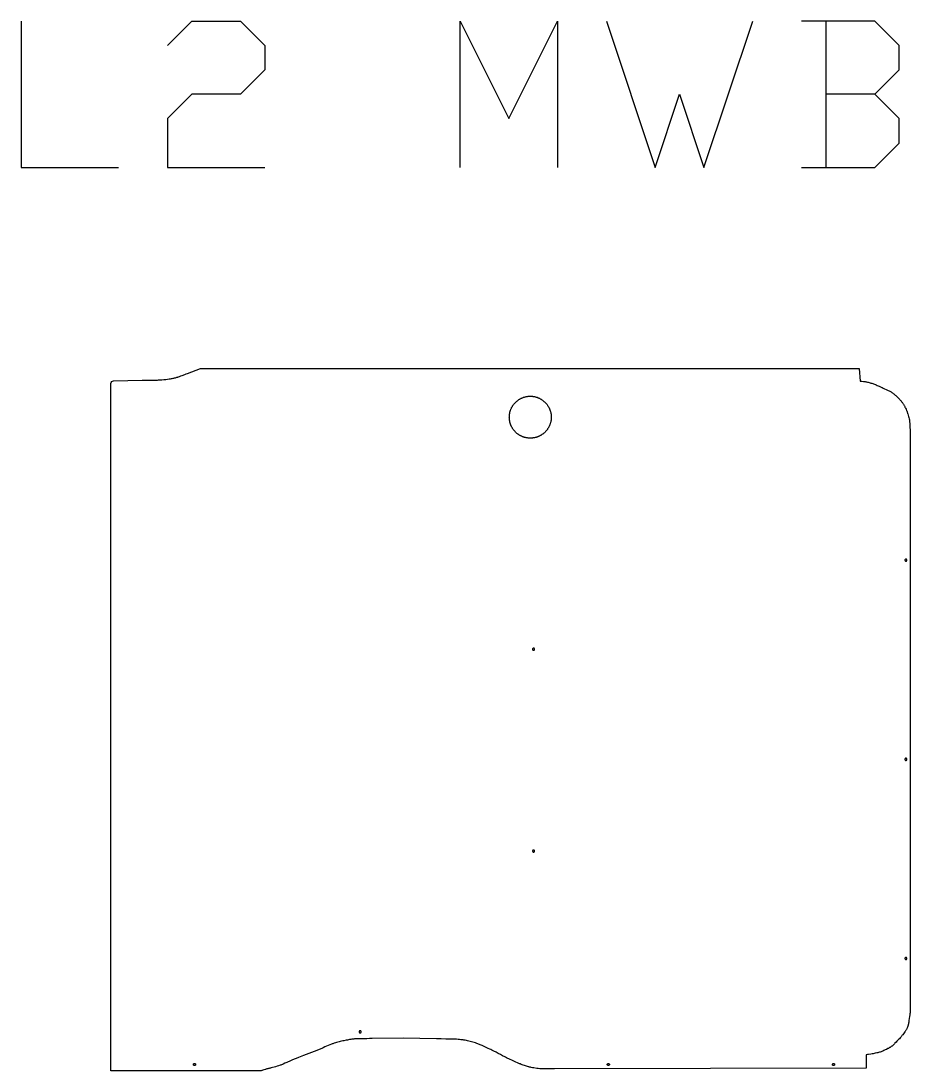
# Model space of a CAD drawing. Extents: x 436 to 6820, y 295 to 5562.
# Drawn here: x 4363 to 6061, y 3559 to 5562 of the extents above; entities that cross this region are included whole.
import ezdxf

# ---------------------------------------------------------------- set-up
doc = ezdxf.new("R2010")
doc.units = 0
doc.layers.add('Default_Layer', color=1, linetype='CONTINUOUS')

msp = doc.modelspace()

# ---------------------------------------------------------------- linework, layer by layer
at = {"layer": 'Default_Layer'}
for points in [[(4363.5, 5562), (4363.5, 5282.6), (4549.7, 5282.6)], [(4642.9, 5515.4), (4689.4, 5562), (4782.6, 5562), (4829.1, 5515.4), (4829.1, 5468.9), (4782.6, 5422.3), (4689.4, 5422.3), (4642.9, 5375.7), (4642.9, 5282.6), (4829.1, 5282.6)], [(5201.7, 5282.6), (5201.7, 5562), (5294.8, 5375.7), (5387.9, 5562), (5387.9, 5282.6)], [(5481.1, 5562), (5574.2, 5282.6), (5620.8, 5422.3), (5667.3, 5282.6), (5760.5, 5562)], [(5993.3, 5422.3), (6039.9, 5468.9), (6039.9, 5515.4), (5993.3, 5562), (5853.6, 5562)], [(5900.2, 5562), (5900.2, 5282.6)], [(5853.6, 5282.6), (5993.3, 5282.6), (6039.9, 5329.2), (6039.9, 5375.7), (5993.3, 5422.3), (5900.2, 5422.3)]]:
    msp.add_lwpolyline(points, dxfattribs=at)
msp.add_lwpolyline([(4535.3, 3558.7), (4535.3, 3997.6), (4535.3, 4436.5), (4535.3, 4870.5, -0.408232), (4540.2, 4875.5), (4594.9, 4876.6), (4598.9, 4876.7), (4602.9, 4876.7), (4611, 4876.7), (4615, 4876.8), (4618.8, 4876.8), (4622.4, 4876.9), (4624.1, 4877), (4625.7, 4877.1), (4629, 4877.3), (4632.6, 4877.6), (4636.2, 4878), (4639.8, 4878.3), (4643.2, 4878.7), (4646.3, 4879.1), (4648.8, 4879.4), (4650.7, 4879.7), (4652.2, 4880), (4653.7, 4880.3), (4655.2, 4880.6), (4656.7, 4881), (4658.2, 4881.3), (4659.7, 4881.7), (4661.1, 4882.2), (4662.6, 4882.6), (4663.4, 4882.9), (4664.3, 4883.2), (4666.3, 4883.9), (4668.5, 4884.7), (4671, 4885.7), (4676.1, 4887.7), (4678.7, 4888.7), (4681.1, 4889.7), (4706, 4898.7), (5125.1, 4898.7), (5544.3, 4898.7), (5963.4, 4898.7), (5965.8, 4875.1), (5967.3, 4874.9), (5968.8, 4874.8), (5971.8, 4874.4), (5973.3, 4874.2), (5974.8, 4874), (5976.3, 4873.8), (5977.8, 4873.5), (5979.3, 4873.1), (5980.9, 4872.8), (5982.6, 4872.3), (5984.3, 4871.8), (5986, 4871.3), (5987.7, 4870.8), (5989.4, 4870.2), (5991.1, 4869.7), (5992.7, 4869), (5994.5, 4868.3), (5996.2, 4867.6), (5998, 4866.8), (5999.9, 4866), (6001.7, 4865.1), (6005.3, 4863.5), (6007.3, 4862.6), (6009.6, 4861.6), (6012.2, 4860.5), (6015, 4859.2), (6016.4, 4858.6), (6017.8, 4857.9), (6019.2, 4857.2), (6020.6, 4856.5), (6022, 4855.7), (6023.3, 4855), (6024.6, 4854.2), (6025.8, 4853.4), (6027, 4852.5), (6028.3, 4851.6), (6029.5, 4850.6), (6030.8, 4849.5), (6032.2, 4848.4), (6033.5, 4847.2), (6034.8, 4846), (6036.1, 4844.8), (6037.4, 4843.6), (6038.7, 4842.4), (6039.8, 4841.1), (6041, 4840), (6042, 4838.8), (6043, 4837.7), (6043.9, 4836.7), (6044.7, 4835.7), (6045.5, 4834.7), (6046.2, 4833.7), (6046.8, 4832.7), (6047.5, 4831.7), (6048.2, 4830.7), (6048.8, 4829.7), (6049.4, 4828.6), (6050, 4827.5), (6050.6, 4826.5), (6051.1, 4825.4), (6051.7, 4824.3), (6052.2, 4823.2), (6053.2, 4821.1), (6054.1, 4818.9), (6054.6, 4817.8), (6055, 4816.7), (6055.4, 4815.6), (6055.7, 4814.5), (6056.1, 4813.3), (6056.4, 4812.2), (6057, 4809.9), (6057.6, 4807.7), (6058.2, 4805.4), (6058.8, 4803.1), (6059.4, 4800.8), (6060.7, 4778.6), (6060.7, 4224.1), (6060.7, 3669.5), (6060.4, 3667.8), (6060.1, 3666.1), (6059.7, 3662.5), (6059.2, 3658.8), (6058.7, 3655.2), (6058.4, 3653.4), (6058.2, 3651.7), (6057.9, 3650), (6057.6, 3648.4), (6057.3, 3646.9), (6056.9, 3645.5), (6056.8, 3644.9), (6056.6, 3644.3), (6056.4, 3643.7), (6056.2, 3643.1), (6055.8, 3642.1), (6055.3, 3641.1), (6054.8, 3640), (6054.3, 3639), (6053.8, 3638.1), (6053.2, 3637.1), (6052.6, 3636.1), (6052, 3635.2), (6051.4, 3634.2), (6050.7, 3633.3), (6049.4, 3631.4), (6048.1, 3629.6), (6046.7, 3627.8), (6046, 3626.8), (6045.3, 3625.9), (6044.5, 3625), (6043.7, 3624), (6042.1, 3622.1), (6040.4, 3620.3), (6038.7, 3618.5), (6037.1, 3616.8), (6035.7, 3615.3), (6034.4, 3614), (6032, 3611.5), (6030.8, 3610.3), (6029.5, 3609.1), (6028.3, 3608), (6027.6, 3607.4), (6027, 3606.9), (6026.3, 3606.3), (6025.7, 3605.8), (6025, 3605.3), (6024.3, 3604.8), (6023.5, 3604.3), (6022.6, 3603.7), (6021.6, 3603.2), (6020.6, 3602.6), (6019.4, 3601.9), (6018.3, 3601.3), (6015.8, 3600), (6013.3, 3598.8), (6010.9, 3597.7), (6008.8, 3596.8), (6007.9, 3596.4), (6007, 3596), (6005.5, 3595.4), (6003.9, 3594.9), (6002.3, 3594.4), (6000.7, 3594), (5999.1, 3593.6), (5997.4, 3593.2), (5994.2, 3592.4), (5992.4, 3592.1), (5990.5, 3591.7), (5988.4, 3591.4), (5986.1, 3591), (5981.6, 3590.3), (5979.3, 3589.9), (5977.1, 3589.6), (5977.1, 3564.2), (5679.5, 3563.5), (5382, 3562.7), (5353.8, 3562.7), (5351.1, 3563.2), (5348.4, 3563.6), (5342.8, 3564.5), (5340.1, 3565), (5337.5, 3565.5), (5336.2, 3565.7), (5335, 3566), (5333.9, 3566.2), (5332.8, 3566.5), (5330.7, 3567.1), (5328.6, 3567.7), (5326.5, 3568.3), (5324.4, 3569), (5322.3, 3569.8), (5320.3, 3570.5), (5318.2, 3571.3), (5316.2, 3572.1), (5315.1, 3572.6), (5313.9, 3573.1), (5311.1, 3574.3), (5307.9, 3575.8), (5304.4, 3577.4), (5300.8, 3579.1), (5297.2, 3580.8), (5290.3, 3584.1), (5288.7, 3584.9), (5286.9, 3585.8), (5283, 3587.8), (5278.9, 3589.9), (5274.7, 3592.1), (5270.4, 3594.3), (5266.2, 3596.5), (5262.2, 3598.5), (5260.4, 3599.4), (5258.6, 3600.3), (5255.1, 3601.9), (5251.4, 3603.6), (5247.7, 3605.4), (5243.9, 3607.1), (5240.3, 3608.7), (5238.6, 3609.4), (5236.9, 3610.1), (5235.3, 3610.8), (5233.8, 3611.4), (5232.4, 3611.9), (5231.1, 3612.3), (5228.7, 3613.1), (5226.2, 3613.9), (5223.7, 3614.6), (5221.2, 3615.2), (5218.7, 3615.8), (5216.2, 3616.4), (5213.7, 3616.9), (5211.2, 3617.3), (5209.9, 3617.6), (5208.6, 3617.8), (5207.3, 3617.9), (5205.9, 3618.1), (5203.3, 3618.4), (5200.6, 3618.7), (5197.8, 3618.9), (5195.1, 3619.1), (5192.4, 3619.2), (5189.7, 3619.4), (5188.2, 3619.4), (5186.6, 3619.5), (5183, 3619.6), (5178.9, 3619.7), (5174.5, 3619.7), (5165.4, 3619.8), (5160.8, 3619.8), (5156.5, 3619.8), (5093.2, 3621.2), (5033.8, 3620.5), (5029, 3620.4), (5023.9, 3620.3), (5013.3, 3620.1), (5008.4, 3620), (5003.9, 3619.9), (5002, 3619.8), (5000.2, 3619.8), (4998.7, 3619.7), (4997.5, 3619.6), (4995.3, 3619.3), (4993.1, 3619), (4990.9, 3618.6), (4988.7, 3618.3), (4986.5, 3617.8), (4984.3, 3617.4), (4980, 3616.5), (4977.8, 3616), (4975.5, 3615.4), (4973.1, 3614.9), (4970.8, 3614.3), (4968.4, 3613.6), (4966, 3613), (4963.6, 3612.3), (4961.3, 3611.5), (4960.1, 3611.1), (4958.8, 3610.7), (4957.5, 3610.2), (4956.1, 3609.6), (4953.2, 3608.4), (4950.1, 3607.1), (4943.7, 3604.5), (4940.6, 3603.1), (4937.5, 3601.9), (4923.3, 3596.1), (4913.3, 3592.2), (4903, 3588.2), (4893.3, 3584.4), (4889, 3582.7), (4885.3, 3581.2), (4883.6, 3580.5), (4881.8, 3579.7), (4878.2, 3578.1), (4871, 3574.9), (4867.4, 3573.4), (4864.1, 3571.9), (4862.5, 3571.2), (4860.9, 3570.6), (4859.4, 3570), (4858, 3569.5), (4855.3, 3568.6), (4852.4, 3567.7), (4849.5, 3566.8), (4846.6, 3565.9), (4843.7, 3565.1), (4841, 3564.4), (4839.6, 3564.1), (4838.3, 3563.8), (4837.1, 3563.5), (4835.9, 3563.3), (4834.8, 3563.1), (4833.6, 3562.8), (4832.5, 3562.5), (4831.5, 3562.2), (4830.4, 3561.8), (4829.4, 3561.5), (4827.3, 3560.8), (4825.2, 3560.1), (4824.1, 3559.8), (4823.1, 3559.5), (4822, 3559.2), (4820.9, 3559), (4819.8, 3558.8), (4818.6, 3558.7), (4535.3, 3558.7)], format="xyb", close=True, dxfattribs=at)
for points in [[(5335.7, 4846.1), (5336.8, 4846.1), (5337.8, 4846), (5338.8, 4846), (5339.8, 4845.9), (5340.8, 4845.8), (5341.8, 4845.6), (5342.8, 4845.5), (5343.8, 4845.3), (5344.8, 4845.1), (5345.7, 4844.8), (5346.7, 4844.6), (5347.6, 4844.3), (5348.6, 4844), (5349.5, 4843.7), (5350.4, 4843.3), (5351.3, 4842.9), (5352.2, 4842.5), (5353.1, 4842.1), (5354, 4841.7), (5354.8, 4841.3), (5355.7, 4840.8), (5356.5, 4840.3), (5357.3, 4839.8), (5358.1, 4839.3), (5358.9, 4838.7), (5359.7, 4838.1), (5360.4, 4837.6), (5361.2, 4836.9), (5361.9, 4836.3), (5362.6, 4835.7), (5363.3, 4835), (5364, 4834.4), (5364.7, 4833.7), (5365.4, 4833), (5366, 4832.3), (5366.6, 4831.5), (5367.2, 4830.8), (5367.8, 4830), (5368.4, 4829.2), (5368.9, 4828.4), (5369.4, 4827.6), (5370, 4826.8), (5370.4, 4826), (5370.9, 4825.1), (5371.4, 4824.3), (5371.8, 4823.4), (5372.2, 4822.5), (5372.6, 4821.7), (5373, 4820.8), (5373.3, 4819.8), (5373.6, 4818.9), (5373.9, 4818), (5374.2, 4817), (5374.5, 4816.1), (5374.7, 4815.1), (5374.9, 4814.1), (5375.1, 4813.2), (5375.3, 4812.2), (5375.4, 4811.2), (5375.5, 4810.2), (5375.6, 4809.2), (5375.7, 4808.1), (5375.7, 4807.1), (5375.7, 4806.1), (5375.7, 4805.1), (5375.7, 4804), (5375.6, 4803), (5375.5, 4802), (5375.4, 4801), (5375.3, 4800), (5375.1, 4799), (5374.9, 4798), (5374.7, 4797), (5374.5, 4796.1), (5374.2, 4795.1), (5373.9, 4794.2), (5373.6, 4793.3), (5373.3, 4792.3), (5373, 4791.4), (5372.6, 4790.5), (5372.2, 4789.6), (5371.8, 4788.7), (5371.4, 4787.9), (5370.9, 4787), (5370.4, 4786.2), (5370, 4785.3), (5369.4, 4784.5), (5368.9, 4783.7), (5368.4, 4782.9), (5367.8, 4782.2), (5367.2, 4781.4), (5366.6, 4780.6), (5366, 4779.9), (5365.4, 4779.2), (5364.7, 4778.5), (5364, 4777.8), (5363.3, 4777.1), (5362.6, 4776.5), (5361.9, 4775.8), (5361.2, 4775.2), (5360.4, 4774.6), (5359.7, 4774), (5358.9, 4773.5), (5358.1, 4772.9), (5357.3, 4772.4), (5356.5, 4771.9), (5355.7, 4771.4), (5354.8, 4770.9), (5354, 4770.5), (5353.1, 4770), (5352.2, 4769.6), (5351.3, 4769.2), (5350.4, 4768.9), (5349.5, 4768.5), (5348.6, 4768.2), (5347.6, 4767.9), (5346.7, 4767.6), (5345.7, 4767.3), (5344.8, 4767.1), (5343.8, 4766.9), (5342.8, 4766.7), (5341.8, 4766.5), (5340.8, 4766.4), (5339.8, 4766.3), (5338.8, 4766.2), (5337.8, 4766.1), (5336.8, 4766.1), (5335.7, 4766.1), (5334.7, 4766.1), (5333.7, 4766.1), (5332.7, 4766.2), (5331.7, 4766.3), (5330.7, 4766.4), (5329.7, 4766.5), (5328.7, 4766.7), (5327.7, 4766.9), (5326.7, 4767.1), (5325.8, 4767.3), (5324.8, 4767.6), (5323.9, 4767.9), (5322.9, 4768.2), (5322, 4768.5), (5321.1, 4768.9), (5320.2, 4769.2), (5319.3, 4769.6), (5318.4, 4770), (5317.5, 4770.5), (5316.7, 4770.9), (5315.8, 4771.4), (5315, 4771.9), (5314.2, 4772.4), (5313.4, 4772.9), (5312.6, 4773.5), (5311.8, 4774), (5311.1, 4774.6), (5310.3, 4775.2), (5309.6, 4775.8), (5308.9, 4776.5), (5308.1, 4777.1), (5307.5, 4777.8), (5306.8, 4778.5), (5306.1, 4779.2), (5305.5, 4779.9), (5304.9, 4780.6), (5304.3, 4781.4), (5303.7, 4782.2), (5303.1, 4782.9), (5302.6, 4783.7), (5302, 4784.5), (5301.5, 4785.3), (5301, 4786.2), (5300.6, 4787), (5300.1, 4787.9), (5299.7, 4788.7), (5299.3, 4789.6), (5298.9, 4790.5), (5298.5, 4791.4), (5298.2, 4792.3), (5297.8, 4793.3), (5297.5, 4794.2), (5297.3, 4795.1), (5297, 4796.1), (5296.8, 4797), (5296.6, 4798), (5296.4, 4799), (5296.2, 4800), (5296.1, 4801), (5296, 4802), (5295.9, 4803), (5295.8, 4804), (5295.8, 4805.1), (5295.7, 4806.1), (5295.8, 4807.1), (5295.8, 4808.1), (5295.9, 4809.2), (5296, 4810.2), (5296.1, 4811.2), (5296.2, 4812.2), (5296.4, 4813.2), (5296.6, 4814.1), (5296.8, 4815.1), (5297, 4816.1), (5297.3, 4817), (5297.5, 4818), (5297.8, 4818.9), (5298.2, 4819.8), (5298.5, 4820.8), (5298.9, 4821.7), (5299.3, 4822.5), (5299.7, 4823.4), (5300.1, 4824.3), (5300.6, 4825.1), (5301, 4826), (5301.5, 4826.8), (5302, 4827.6), (5302.6, 4828.4), (5303.1, 4829.2), (5303.7, 4830), (5304.3, 4830.8), (5304.9, 4831.5), (5305.5, 4832.3), (5306.1, 4833), (5306.8, 4833.7), (5307.5, 4834.4), (5308.1, 4835), (5308.9, 4835.7), (5309.6, 4836.3), (5310.3, 4836.9), (5311.1, 4837.6), (5311.8, 4838.1), (5312.6, 4838.7), (5313.4, 4839.3), (5314.2, 4839.8), (5315, 4840.3), (5315.8, 4840.8), (5316.7, 4841.3), (5317.5, 4841.7), (5318.4, 4842.1), (5319.3, 4842.5), (5320.2, 4842.9), (5321.1, 4843.3), (5322, 4843.7), (5322.9, 4844), (5323.9, 4844.3), (5324.8, 4844.6), (5325.8, 4844.8), (5326.7, 4845.1), (5327.7, 4845.3), (5328.7, 4845.5), (5329.7, 4845.6), (5330.7, 4845.8), (5331.7, 4845.9), (5332.7, 4846), (5333.7, 4846), (5334.7, 4846.1), (5335.7, 4846.1)], [(6052.9, 4535.3), (6052.7, 4535.3), (6052.5, 4535.3), (6052.3, 4535.3), (6052.1, 4535.2), (6052, 4535.1), (6051.8, 4535), (6051.7, 4534.9), (6051.5, 4534.8), (6051.4, 4534.6), (6051.3, 4534.5), (6051.2, 4534.3), (6051.1, 4534.1), (6051, 4533.9), (6051, 4533.7), (6050.9, 4533.5), (6050.9, 4533.3), (6050.9, 4533.1), (6051, 4532.9), (6051, 4532.7), (6051.1, 4532.6), (6051.2, 4532.4), (6051.3, 4532.2), (6051.4, 4532.1), (6051.5, 4531.9), (6051.7, 4531.8), (6051.8, 4531.7), (6052, 4531.6), (6052.1, 4531.5), (6052.3, 4531.4), (6052.5, 4531.4), (6052.7, 4531.4), (6052.9, 4531.3), (6053.1, 4531.4), (6053.3, 4531.4), (6053.5, 4531.4), (6053.7, 4531.5), (6053.9, 4531.6), (6054, 4531.7), (6054.2, 4531.8), (6054.3, 4531.9), (6054.5, 4532.1), (6054.6, 4532.2), (6054.7, 4532.4), (6054.8, 4532.6), (6054.8, 4532.7), (6054.9, 4532.9), (6054.9, 4533.1), (6054.9, 4533.3), (6054.9, 4533.5), (6054.9, 4533.7), (6054.8, 4533.9), (6054.8, 4534.1), (6054.7, 4534.3), (6054.6, 4534.5), (6054.5, 4534.6), (6054.3, 4534.8), (6054.2, 4534.9), (6054, 4535), (6053.9, 4535.1), (6053.7, 4535.2), (6053.5, 4535.3), (6053.3, 4535.3), (6053.1, 4535.3), (6052.9, 4535.3)], [(5341.9, 4365.3), (5341.7, 4365.3), (5341.5, 4365.3), (5341.3, 4365.3), (5341.1, 4365.2), (5341, 4365.1), (5340.8, 4365), (5340.7, 4364.9), (5340.5, 4364.8), (5340.4, 4364.6), (5340.3, 4364.5), (5340.2, 4364.3), (5340.1, 4364.1), (5340, 4363.9), (5340, 4363.7), (5339.9, 4363.5), (5339.9, 4363.3), (5339.9, 4363.1), (5340, 4362.9), (5340, 4362.7), (5340.1, 4362.6), (5340.2, 4362.4), (5340.3, 4362.2), (5340.4, 4362.1), (5340.5, 4361.9), (5340.7, 4361.8), (5340.8, 4361.7), (5341, 4361.6), (5341.1, 4361.5), (5341.3, 4361.4), (5341.5, 4361.4), (5341.7, 4361.4), (5341.9, 4361.3), (5342.1, 4361.4), (5342.3, 4361.4), (5342.5, 4361.4), (5342.7, 4361.5), (5342.9, 4361.6), (5343, 4361.7), (5343.2, 4361.8), (5343.3, 4361.9), (5343.5, 4362.1), (5343.6, 4362.2), (5343.7, 4362.4), (5343.8, 4362.6), (5343.8, 4362.7), (5343.9, 4362.9), (5343.9, 4363.1), (5343.9, 4363.3), (5343.9, 4363.5), (5343.9, 4363.7), (5343.8, 4363.9), (5343.8, 4364.1), (5343.7, 4364.3), (5343.6, 4364.5), (5343.5, 4364.6), (5343.3, 4364.8), (5343.2, 4364.9), (5343, 4365), (5342.9, 4365.1), (5342.7, 4365.2), (5342.5, 4365.3), (5342.3, 4365.3), (5342.1, 4365.3), (5341.9, 4365.3)], [(6052.9, 4155.3), (6052.7, 4155.3), (6052.5, 4155.3), (6052.3, 4155.3), (6052.1, 4155.2), (6052, 4155.1), (6051.8, 4155), (6051.7, 4154.9), (6051.5, 4154.8), (6051.4, 4154.6), (6051.3, 4154.5), (6051.2, 4154.3), (6051.1, 4154.1), (6051, 4153.9), (6051, 4153.7), (6050.9, 4153.5), (6050.9, 4153.3), (6050.9, 4153.1), (6051, 4152.9), (6051, 4152.7), (6051.1, 4152.6), (6051.2, 4152.4), (6051.3, 4152.2), (6051.4, 4152.1), (6051.5, 4151.9), (6051.7, 4151.8), (6051.8, 4151.7), (6052, 4151.6), (6052.1, 4151.5), (6052.3, 4151.4), (6052.5, 4151.4), (6052.7, 4151.4), (6052.9, 4151.3), (6053.1, 4151.4), (6053.3, 4151.4), (6053.5, 4151.4), (6053.7, 4151.5), (6053.9, 4151.6), (6054, 4151.7), (6054.2, 4151.8), (6054.3, 4151.9), (6054.5, 4152.1), (6054.6, 4152.2), (6054.7, 4152.4), (6054.8, 4152.6), (6054.8, 4152.7), (6054.9, 4152.9), (6054.9, 4153.1), (6054.9, 4153.3), (6054.9, 4153.5), (6054.9, 4153.7), (6054.8, 4153.9), (6054.8, 4154.1), (6054.7, 4154.3), (6054.6, 4154.5), (6054.5, 4154.6), (6054.3, 4154.8), (6054.2, 4154.9), (6054, 4155), (6053.9, 4155.1), (6053.7, 4155.2), (6053.5, 4155.3), (6053.3, 4155.3), (6053.1, 4155.3), (6052.9, 4155.3)], [(5341.9, 3980.3), (5341.7, 3980.3), (5341.5, 3980.3), (5341.3, 3980.3), (5341.1, 3980.2), (5341, 3980.1), (5340.8, 3980), (5340.7, 3979.9), (5340.5, 3979.8), (5340.4, 3979.6), (5340.3, 3979.5), (5340.2, 3979.3), (5340.1, 3979.1), (5340, 3978.9), (5340, 3978.7), (5339.9, 3978.5), (5339.9, 3978.3), (5339.9, 3978.1), (5340, 3977.9), (5340, 3977.7), (5340.1, 3977.6), (5340.2, 3977.4), (5340.3, 3977.2), (5340.4, 3977.1), (5340.5, 3976.9), (5340.7, 3976.8), (5340.8, 3976.7), (5341, 3976.6), (5341.1, 3976.5), (5341.3, 3976.4), (5341.5, 3976.4), (5341.7, 3976.4), (5341.9, 3976.3), (5342.1, 3976.4), (5342.3, 3976.4), (5342.5, 3976.4), (5342.7, 3976.5), (5342.9, 3976.6), (5343, 3976.7), (5343.2, 3976.8), (5343.3, 3976.9), (5343.5, 3977.1), (5343.6, 3977.2), (5343.7, 3977.4), (5343.8, 3977.6), (5343.8, 3977.7), (5343.9, 3977.9), (5343.9, 3978.1), (5343.9, 3978.3), (5343.9, 3978.5), (5343.9, 3978.7), (5343.8, 3978.9), (5343.8, 3979.1), (5343.7, 3979.3), (5343.6, 3979.5), (5343.5, 3979.6), (5343.3, 3979.8), (5343.2, 3979.9), (5343, 3980), (5342.9, 3980.1), (5342.7, 3980.2), (5342.5, 3980.3), (5342.3, 3980.3), (5342.1, 3980.3), (5341.9, 3980.3)], [(6052.9, 3775.3), (6052.7, 3775.3), (6052.5, 3775.3), (6052.3, 3775.3), (6052.1, 3775.2), (6052, 3775.1), (6051.8, 3775), (6051.7, 3774.9), (6051.5, 3774.8), (6051.4, 3774.6), (6051.3, 3774.5), (6051.2, 3774.3), (6051.1, 3774.1), (6051, 3773.9), (6051, 3773.7), (6050.9, 3773.5), (6050.9, 3773.3), (6050.9, 3773.1), (6051, 3772.9), (6051, 3772.7), (6051.1, 3772.6), (6051.2, 3772.4), (6051.3, 3772.2), (6051.4, 3772.1), (6051.5, 3771.9), (6051.7, 3771.8), (6051.8, 3771.7), (6052, 3771.6), (6052.1, 3771.5), (6052.3, 3771.4), (6052.5, 3771.4), (6052.7, 3771.4), (6052.9, 3771.3), (6053.1, 3771.4), (6053.3, 3771.4), (6053.5, 3771.4), (6053.7, 3771.5), (6053.9, 3771.6), (6054, 3771.7), (6054.2, 3771.8), (6054.3, 3771.9), (6054.5, 3772.1), (6054.6, 3772.2), (6054.7, 3772.4), (6054.8, 3772.6), (6054.8, 3772.7), (6054.9, 3772.9), (6054.9, 3773.1), (6054.9, 3773.3), (6054.9, 3773.5), (6054.9, 3773.7), (6054.8, 3773.9), (6054.8, 3774.1), (6054.7, 3774.3), (6054.6, 3774.5), (6054.5, 3774.6), (6054.3, 3774.8), (6054.2, 3774.9), (6054, 3775), (6053.9, 3775.1), (6053.7, 3775.2), (6053.5, 3775.3), (6053.3, 3775.3), (6053.1, 3775.3), (6052.9, 3775.3)], [(5010.9, 3635.3), (5010.7, 3635.3), (5010.5, 3635.3), (5010.3, 3635.3), (5010.1, 3635.2), (5010, 3635.1), (5009.8, 3635), (5009.7, 3634.9), (5009.5, 3634.8), (5009.4, 3634.6), (5009.3, 3634.5), (5009.2, 3634.3), (5009.1, 3634.1), (5009, 3633.9), (5009, 3633.7), (5008.9, 3633.5), (5008.9, 3633.3), (5008.9, 3633.1), (5009, 3632.9), (5009, 3632.7), (5009.1, 3632.6), (5009.2, 3632.4), (5009.3, 3632.2), (5009.4, 3632.1), (5009.5, 3631.9), (5009.7, 3631.8), (5009.8, 3631.7), (5010, 3631.6), (5010.1, 3631.5), (5010.3, 3631.4), (5010.5, 3631.4), (5010.7, 3631.4), (5010.9, 3631.3), (5011.1, 3631.4), (5011.3, 3631.4), (5011.5, 3631.4), (5011.7, 3631.5), (5011.9, 3631.6), (5012, 3631.7), (5012.2, 3631.8), (5012.3, 3631.9), (5012.5, 3632.1), (5012.6, 3632.2), (5012.7, 3632.4), (5012.8, 3632.6), (5012.8, 3632.7), (5012.9, 3632.9), (5012.9, 3633.1), (5012.9, 3633.3), (5012.9, 3633.5), (5012.9, 3633.7), (5012.8, 3633.9), (5012.8, 3634.1), (5012.7, 3634.3), (5012.6, 3634.5), (5012.5, 3634.6), (5012.3, 3634.8), (5012.2, 3634.9), (5012, 3635), (5011.9, 3635.1), (5011.7, 3635.2), (5011.5, 3635.3), (5011.3, 3635.3), (5011.1, 3635.3), (5010.9, 3635.3)], [(4694.7, 3573.1), (4695, 3573.1), (4695.2, 3573), (4695.3, 3573), (4695.5, 3572.9), (4695.7, 3572.8), (4695.9, 3572.7), (4696, 3572.6), (4696.2, 3572.5), (4696.3, 3572.4), (4696.4, 3572.2), (4696.5, 3572), (4696.6, 3571.9), (4696.7, 3571.7), (4696.7, 3571.5), (4696.7, 3571.3), (4696.7, 3571.1), (4696.7, 3570.9), (4696.7, 3570.7), (4696.7, 3570.5), (4696.6, 3570.3), (4696.5, 3570.1), (4696.4, 3570), (4696.3, 3569.8), (4696.2, 3569.7), (4696, 3569.5), (4695.9, 3569.4), (4695.7, 3569.3), (4695.5, 3569.2), (4695.3, 3569.2), (4695.2, 3569.1), (4695, 3569.1), (4694.7, 3569.1), (4694.5, 3569.1), (4694.3, 3569.1), (4694.2, 3569.2), (4694, 3569.2), (4693.8, 3569.3), (4693.6, 3569.4), (4693.5, 3569.5), (4693.3, 3569.7), (4693.2, 3569.8), (4693.1, 3570), (4693, 3570.1), (4692.9, 3570.3), (4692.8, 3570.5), (4692.8, 3570.7), (4692.8, 3570.9), (4692.7, 3571.1), (4692.8, 3571.3), (4692.8, 3571.5), (4692.8, 3571.7), (4692.9, 3571.9), (4693, 3572), (4693.1, 3572.2), (4693.2, 3572.4), (4693.3, 3572.5), (4693.5, 3572.6), (4693.6, 3572.7), (4693.8, 3572.8), (4694, 3572.9), (4694.2, 3573), (4694.3, 3573), (4694.5, 3573.1), (4694.7, 3573.1)], [(5484.7, 3573.1), (5485, 3573.1), (5485.2, 3573), (5485.3, 3573), (5485.5, 3572.9), (5485.7, 3572.8), (5485.9, 3572.7), (5486, 3572.6), (5486.2, 3572.5), (5486.3, 3572.4), (5486.4, 3572.2), (5486.5, 3572), (5486.6, 3571.9), (5486.7, 3571.7), (5486.7, 3571.5), (5486.7, 3571.3), (5486.7, 3571.1), (5486.7, 3570.9), (5486.7, 3570.7), (5486.7, 3570.5), (5486.6, 3570.3), (5486.5, 3570.1), (5486.4, 3570), (5486.3, 3569.8), (5486.2, 3569.7), (5486, 3569.5), (5485.9, 3569.4), (5485.7, 3569.3), (5485.5, 3569.2), (5485.3, 3569.2), (5485.2, 3569.1), (5485, 3569.1), (5484.7, 3569.1), (5484.5, 3569.1), (5484.3, 3569.1), (5484.2, 3569.2), (5484, 3569.2), (5483.8, 3569.3), (5483.6, 3569.4), (5483.5, 3569.5), (5483.3, 3569.7), (5483.2, 3569.8), (5483.1, 3570), (5483, 3570.1), (5482.9, 3570.3), (5482.8, 3570.5), (5482.8, 3570.7), (5482.8, 3570.9), (5482.7, 3571.1), (5482.8, 3571.3), (5482.8, 3571.5), (5482.8, 3571.7), (5482.9, 3571.9), (5483, 3572), (5483.1, 3572.2), (5483.2, 3572.4), (5483.3, 3572.5), (5483.5, 3572.6), (5483.6, 3572.7), (5483.8, 3572.8), (5484, 3572.9), (5484.2, 3573), (5484.3, 3573), (5484.5, 3573.1), (5484.7, 3573.1)], [(5914.7, 3573.1), (5915, 3573.1), (5915.2, 3573), (5915.3, 3573), (5915.5, 3572.9), (5915.7, 3572.8), (5915.9, 3572.7), (5916, 3572.6), (5916.2, 3572.5), (5916.3, 3572.4), (5916.4, 3572.2), (5916.5, 3572), (5916.6, 3571.9), (5916.7, 3571.7), (5916.7, 3571.5), (5916.7, 3571.3), (5916.7, 3571.1), (5916.7, 3570.9), (5916.7, 3570.7), (5916.7, 3570.5), (5916.6, 3570.3), (5916.5, 3570.1), (5916.4, 3570), (5916.3, 3569.8), (5916.2, 3569.7), (5916, 3569.5), (5915.9, 3569.4), (5915.7, 3569.3), (5915.5, 3569.2), (5915.3, 3569.2), (5915.2, 3569.1), (5915, 3569.1), (5914.7, 3569.1), (5914.5, 3569.1), (5914.3, 3569.1), (5914.2, 3569.2), (5914, 3569.2), (5913.8, 3569.3), (5913.6, 3569.4), (5913.5, 3569.5), (5913.3, 3569.7), (5913.2, 3569.8), (5913.1, 3570), (5913, 3570.1), (5912.9, 3570.3), (5912.8, 3570.5), (5912.8, 3570.7), (5912.8, 3570.9), (5912.7, 3571.1), (5912.8, 3571.3), (5912.8, 3571.5), (5912.8, 3571.7), (5912.9, 3571.9), (5913, 3572), (5913.1, 3572.2), (5913.2, 3572.4), (5913.3, 3572.5), (5913.5, 3572.6), (5913.6, 3572.7), (5913.8, 3572.8), (5914, 3572.9), (5914.2, 3573), (5914.3, 3573), (5914.5, 3573.1), (5914.7, 3573.1)]]:
    msp.add_lwpolyline(points, close=True, dxfattribs=at)

doc.saveas('drawing.dxf')
